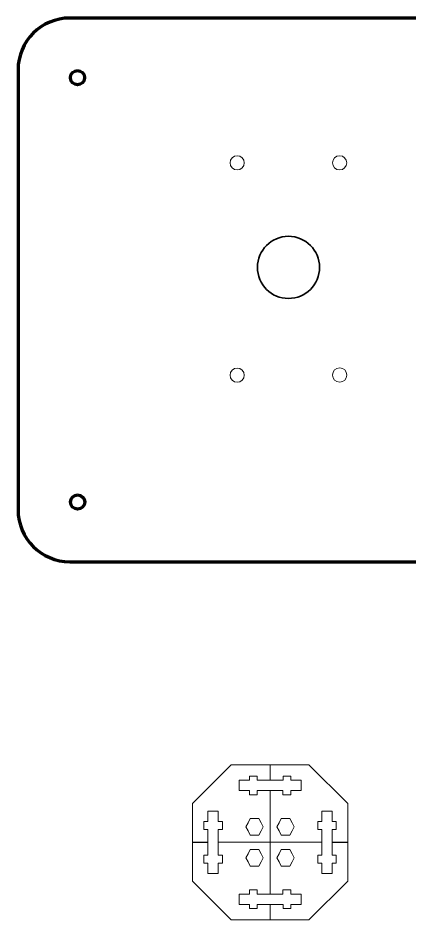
# Model space of a CAD drawing. Header units: millimetres. Extents: x 198 to 2433, y -984 to 145.
# Drawn here: x 1112.6 to 1264, y -928 to -579.6 of the extents above; entities that cross this region are included whole.
import ezdxf

# ---------------------------------------------------------------- set-up
doc = ezdxf.new("R2010")
doc.units = ezdxf.units.MM
doc.header["$MEASUREMENT"] = 0
doc.layers.add('Layer 1', color=7, linetype='Continuous')

msp = doc.modelspace()

# ---------------------------------------------------------------- linework, layer by layer
at = {"layer": 'Layer 1', "color": 250, "lineweight": 70}
for centre in [(1135.5671, -602.6198), (1135.6065, -766.5543)]:
    msp.add_ellipse(centre, major_axis=(0, 2.75), ratio=1, dxfattribs=at)
at = {"layer": 'Layer 1', "color": 250, "lineweight": 18}
for centre in [(1197.2531, -635.5189), (1236.8281, -635.5189), (1197.2531, -717.519), (1236.8656, -717.4814)]:
    msp.add_ellipse(centre, major_axis=(0, 2.75), ratio=1, dxfattribs=at)
at = {"layer": 'Layer 1', "color": 250, "lineweight": 35}
msp.add_ellipse((1217.0751, -675.9058), major_axis=(0, 12), ratio=1, dxfattribs=at)
at = {"layer": 'Layer 1', "color": 250, "lineweight": 70}
msp.add_open_spline([(1132.5995, -579.5953), (1132.5995, -579.5953), (1452.5995, -579.5953), (1452.5995, -579.5953), (1463.5995, -579.5953), (1472.5995, -588.5953), (1472.5995, -599.5952), (1472.5995, -599.5952), (1472.5995, -769.5954), (1472.5995, -769.5954), (1472.5995, -780.5953), (1463.5995, -789.5953), (1452.5995, -789.5953), (1452.5995, -789.5953), (1132.5995, -789.5953), (1132.5995, -789.5953), (1121.5996, -789.5953), (1112.5995, -780.5953), (1112.5995, -769.5954), (1112.5995, -769.5954), (1112.5995, -599.5952), (1112.5995, -599.5952), (1112.5995, -588.5953), (1121.5996, -579.5953), (1132.5995, -579.5953)], degree=3, knots=[0, 0, 0, 0, 0.125, 0.125, 0.125, 0.25, 0.25, 0.25, 0.375, 0.375, 0.375, 0.5, 0.5, 0.5, 0.625, 0.625, 0.625, 0.75, 0.75, 0.75, 0.875, 0.875, 0.875, 1, 1, 1, 1], dxfattribs=at)
at = {"layer": 'Layer 1', "color": 250, "lineweight": 18}
for points, knots in [([(1194.9607, -867.9846), (1194.9607, -867.9846), (1179.9705, -882.9836), (1179.9705, -882.9836), (1179.9705, -882.9836), (1179.9737, -897.9836), (1179.9737, -897.9836), (1179.9737, -897.9836), (1185.9751, -897.9836), (1185.9751, -897.9836), (1185.9751, -897.9836), (1185.9751, -892.9843), (1185.9751, -892.9843), (1185.9751, -892.9843), (1184.3811, -892.9843), (1184.3811, -892.9843), (1184.3811, -892.9843), (1184.3745, -889.9746), (1184.3745, -889.9746), (1184.3745, -889.9746), (1185.972, -889.9746), (1185.972, -889.9746), (1185.972, -889.9746), (1185.972, -885.9758), (1185.972, -885.9758), (1185.972, -885.9758), (1189.9608, -885.9758), (1189.9608, -885.9758), (1189.9608, -885.9758), (1189.9608, -889.9777), (1189.9608, -889.9777), (1189.9608, -889.9777), (1191.5616, -889.9777), (1191.5616, -889.9777), (1191.5616, -889.9777), (1191.5648, -892.9707), (1191.5648, -892.9707), (1191.5648, -892.9707), (1189.9677, -892.9707), (1189.9677, -892.9707), (1189.9677, -892.9707), (1189.9677, -897.9748), (1189.9677, -897.9748), (1189.9677, -897.9748), (1209.9639, -897.9748), (1209.9639, -897.9748), (1209.9639, -897.9748), (1209.9639, -877.9789), (1209.9639, -877.9789), (1209.9639, -877.9789), (1204.964, -877.9789), (1204.964, -877.9789), (1204.964, -877.9789), (1204.964, -879.5765), (1204.964, -879.5765), (1204.964, -879.5765), (1201.9708, -879.5765), (1201.9708, -879.5765), (1201.9708, -879.5765), (1201.9708, -877.9791), (1201.9708, -877.9791), (1201.9708, -877.9791), (1197.9722, -877.9791), (1197.9722, -877.9791), (1197.9722, -877.9791), (1197.9722, -873.9772), (1197.9722, -873.9772), (1197.9722, -873.9772), (1201.9609, -873.9772), (1201.9609, -873.9772), (1201.9609, -873.9772), (1201.9609, -872.3833), (1201.9609, -872.3833), (1201.9609, -872.3833), (1204.9608, -872.3833), (1204.9608, -872.3833), (1204.9608, -872.3833), (1204.9608, -873.984), (1204.9608, -873.984), (1204.9608, -873.984), (1209.9583, -873.984), (1209.9583, -873.984), (1209.9583, -873.984), (1209.9583, -867.9895), (1209.9583, -867.9895), (1209.9583, -867.9895), (1194.9607, -867.9846), (1194.9607, -867.9846)], [0, 0, 0, 0, 0.03448276, 0.03448276, 0.03448276, 0.06896552, 0.06896552, 0.06896552, 0.10344828, 0.10344828, 0.10344828, 0.13793103, 0.13793103, 0.13793103, 0.17241379, 0.17241379, 0.17241379, 0.20689655, 0.20689655, 0.20689655, 0.24137931, 0.24137931, 0.24137931, 0.27586207, 0.27586207, 0.27586207, 0.31034483, 0.31034483, 0.31034483, 0.34482759, 0.34482759, 0.34482759, 0.37931034, 0.37931034, 0.37931034, 0.4137931, 0.4137931, 0.4137931, 0.44827586, 0.44827586, 0.44827586, 0.48275862, 0.48275862, 0.48275862, 0.51724138, 0.51724138, 0.51724138, 0.55172414, 0.55172414, 0.55172414, 0.5862069, 0.5862069, 0.5862069, 0.62068966, 0.62068966, 0.62068966, 0.65517241, 0.65517241, 0.65517241, 0.68965517, 0.68965517, 0.68965517, 0.72413793, 0.72413793, 0.72413793, 0.75862069, 0.75862069, 0.75862069, 0.79310345, 0.79310345, 0.79310345, 0.82758621, 0.82758621, 0.82758621, 0.86206897, 0.86206897, 0.86206897, 0.89655172, 0.89655172, 0.89655172, 0.93103448, 0.93103448, 0.93103448, 0.96551724, 0.96551724, 0.96551724, 1, 1, 1, 1]), ([(1224.9671, -867.9846), (1224.9671, -867.9846), (1239.9573, -882.9836), (1239.9573, -882.9836), (1239.9573, -882.9836), (1239.9541, -897.9836), (1239.9541, -897.9836), (1239.9541, -897.9836), (1233.9527, -897.9836), (1233.9527, -897.9836), (1233.9527, -897.9836), (1233.9527, -892.9843), (1233.9527, -892.9843), (1233.9527, -892.9843), (1235.5467, -892.9843), (1235.5467, -892.9843), (1235.5467, -892.9843), (1235.5533, -889.9746), (1235.5533, -889.9746), (1235.5533, -889.9746), (1233.9558, -889.9746), (1233.9558, -889.9746), (1233.9558, -889.9746), (1233.9558, -885.9758), (1233.9558, -885.9758), (1233.9558, -885.9758), (1229.967, -885.9758), (1229.967, -885.9758), (1229.967, -885.9758), (1229.967, -889.9777), (1229.967, -889.9777), (1229.967, -889.9777), (1228.3662, -889.9777), (1228.3662, -889.9777), (1228.3662, -889.9777), (1228.363, -892.9707), (1228.363, -892.9707), (1228.363, -892.9707), (1229.9601, -892.9707), (1229.9601, -892.9707), (1229.9601, -892.9707), (1229.9601, -897.9748), (1229.9601, -897.9748), (1229.9601, -897.9748), (1209.9639, -897.9748), (1209.9639, -897.9748), (1209.9639, -897.9748), (1209.9639, -877.9789), (1209.9639, -877.9789), (1209.9639, -877.9789), (1214.9638, -877.9789), (1214.9638, -877.9789), (1214.9638, -877.9789), (1214.9638, -879.5765), (1214.9638, -879.5765), (1214.9638, -879.5765), (1217.957, -879.5765), (1217.957, -879.5765), (1217.957, -879.5765), (1217.957, -877.9791), (1217.957, -877.9791), (1217.957, -877.9791), (1221.9556, -877.9791), (1221.9556, -877.9791), (1221.9556, -877.9791), (1221.9556, -873.9772), (1221.9556, -873.9772), (1221.9556, -873.9772), (1217.9669, -873.9772), (1217.9669, -873.9772), (1217.9669, -873.9772), (1217.9669, -872.3833), (1217.9669, -872.3833), (1217.9669, -872.3833), (1214.967, -872.3833), (1214.967, -872.3833), (1214.967, -872.3833), (1214.967, -873.984), (1214.967, -873.984), (1214.967, -873.984), (1209.9695, -873.984), (1209.9695, -873.984), (1209.9695, -873.984), (1209.9695, -867.9895), (1209.9695, -867.9895), (1209.9695, -867.9895), (1224.9671, -867.9846), (1224.9671, -867.9846)], [0, 0, 0, 0, 0.03448276, 0.03448276, 0.03448276, 0.06896552, 0.06896552, 0.06896552, 0.10344828, 0.10344828, 0.10344828, 0.13793103, 0.13793103, 0.13793103, 0.17241379, 0.17241379, 0.17241379, 0.20689655, 0.20689655, 0.20689655, 0.24137931, 0.24137931, 0.24137931, 0.27586207, 0.27586207, 0.27586207, 0.31034483, 0.31034483, 0.31034483, 0.34482759, 0.34482759, 0.34482759, 0.37931034, 0.37931034, 0.37931034, 0.4137931, 0.4137931, 0.4137931, 0.44827586, 0.44827586, 0.44827586, 0.48275862, 0.48275862, 0.48275862, 0.51724138, 0.51724138, 0.51724138, 0.55172414, 0.55172414, 0.55172414, 0.5862069, 0.5862069, 0.5862069, 0.62068966, 0.62068966, 0.62068966, 0.65517241, 0.65517241, 0.65517241, 0.68965517, 0.68965517, 0.68965517, 0.72413793, 0.72413793, 0.72413793, 0.75862069, 0.75862069, 0.75862069, 0.79310345, 0.79310345, 0.79310345, 0.82758621, 0.82758621, 0.82758621, 0.86206897, 0.86206897, 0.86206897, 0.89655172, 0.89655172, 0.89655172, 0.93103448, 0.93103448, 0.93103448, 0.96551724, 0.96551724, 0.96551724, 1, 1, 1, 1]), ([(1202.2919, -895.1548), (1202.2919, -895.1548), (1201.4544, -893.5703), (1201.4544, -893.5703), (1201.4544, -893.5703), (1200.6169, -891.9858), (1200.6169, -891.9858), (1200.6169, -891.9858), (1201.4544, -890.4013), (1201.4544, -890.4013), (1201.4544, -890.4013), (1202.2919, -888.8168), (1202.2919, -888.8168), (1202.2919, -888.8168), (1203.9669, -888.8168), (1203.9669, -888.8168), (1203.9669, -888.8168), (1205.6419, -888.8168), (1205.6419, -888.8168), (1205.6419, -888.8168), (1206.4794, -890.4013), (1206.4794, -890.4013), (1206.4794, -890.4013), (1207.3169, -891.9858), (1207.3169, -891.9858), (1207.3169, -891.9858), (1206.4794, -893.5703), (1206.4794, -893.5703), (1206.4794, -893.5703), (1205.6419, -895.1548), (1205.6419, -895.1548), (1205.6419, -895.1548), (1203.9669, -895.1548), (1203.9669, -895.1548), (1203.9669, -895.1548), (1202.2919, -895.1548), (1202.2919, -895.1548)], [0, 0, 0, 0, 0.08333333, 0.08333333, 0.08333333, 0.16666667, 0.16666667, 0.16666667, 0.25, 0.25, 0.25, 0.33333333, 0.33333333, 0.33333333, 0.41666667, 0.41666667, 0.41666667, 0.5, 0.5, 0.5, 0.58333333, 0.58333333, 0.58333333, 0.66666667, 0.66666667, 0.66666667, 0.75, 0.75, 0.75, 0.83333333, 0.83333333, 0.83333333, 0.91666667, 0.91666667, 0.91666667, 1, 1, 1, 1]), ([(1217.6359, -895.1548), (1217.6359, -895.1548), (1218.4734, -893.5703), (1218.4734, -893.5703), (1218.4734, -893.5703), (1219.3109, -891.9858), (1219.3109, -891.9858), (1219.3109, -891.9858), (1218.4734, -890.4013), (1218.4734, -890.4013), (1218.4734, -890.4013), (1217.6359, -888.8168), (1217.6359, -888.8168), (1217.6359, -888.8168), (1215.9609, -888.8168), (1215.9609, -888.8168), (1215.9609, -888.8168), (1214.2859, -888.8168), (1214.2859, -888.8168), (1214.2859, -888.8168), (1213.4484, -890.4013), (1213.4484, -890.4013), (1213.4484, -890.4013), (1212.6109, -891.9858), (1212.6109, -891.9858), (1212.6109, -891.9858), (1213.4484, -893.5703), (1213.4484, -893.5703), (1213.4484, -893.5703), (1214.2859, -895.1548), (1214.2859, -895.1548), (1214.2859, -895.1548), (1215.9609, -895.1548), (1215.9609, -895.1548), (1215.9609, -895.1548), (1217.6359, -895.1548), (1217.6359, -895.1548)], [0, 0, 0, 0, 0.08333333, 0.08333333, 0.08333333, 0.16666667, 0.16666667, 0.16666667, 0.25, 0.25, 0.25, 0.33333333, 0.33333333, 0.33333333, 0.41666667, 0.41666667, 0.41666667, 0.5, 0.5, 0.5, 0.58333333, 0.58333333, 0.58333333, 0.66666667, 0.66666667, 0.66666667, 0.75, 0.75, 0.75, 0.83333333, 0.83333333, 0.83333333, 0.91666667, 0.91666667, 0.91666667, 1, 1, 1, 1]), ([(1194.9607, -927.965), (1194.9607, -927.965), (1179.9705, -912.966), (1179.9705, -912.966), (1179.9705, -912.966), (1179.9737, -897.966), (1179.9737, -897.966), (1179.9737, -897.966), (1185.9751, -897.966), (1185.9751, -897.966), (1185.9751, -897.966), (1185.9751, -902.9653), (1185.9751, -902.9653), (1185.9751, -902.9653), (1184.3811, -902.9653), (1184.3811, -902.9653), (1184.3811, -902.9653), (1184.3745, -905.975), (1184.3745, -905.975), (1184.3745, -905.975), (1185.972, -905.975), (1185.972, -905.975), (1185.972, -905.975), (1185.972, -909.9738), (1185.972, -909.9738), (1185.972, -909.9738), (1189.9608, -909.9738), (1189.9608, -909.9738), (1189.9608, -909.9738), (1189.9608, -905.9719), (1189.9608, -905.9719), (1189.9608, -905.9719), (1191.5616, -905.9719), (1191.5616, -905.9719), (1191.5616, -905.9719), (1191.5648, -902.9789), (1191.5648, -902.9789), (1191.5648, -902.9789), (1189.9677, -902.9789), (1189.9677, -902.9789), (1189.9677, -902.9789), (1189.9677, -897.9748), (1189.9677, -897.9748), (1189.9677, -897.9748), (1209.9639, -897.9748), (1209.9639, -897.9748), (1209.9639, -897.9748), (1209.9639, -917.9707), (1209.9639, -917.9707), (1209.9639, -917.9707), (1204.964, -917.9707), (1204.964, -917.9707), (1204.964, -917.9707), (1204.964, -916.3731), (1204.964, -916.3731), (1204.964, -916.3731), (1201.9708, -916.3731), (1201.9708, -916.3731), (1201.9708, -916.3731), (1201.9708, -917.9705), (1201.9708, -917.9705), (1201.9708, -917.9705), (1197.9722, -917.9705), (1197.9722, -917.9705), (1197.9722, -917.9705), (1197.9722, -921.9724), (1197.9722, -921.9724), (1197.9722, -921.9724), (1201.9609, -921.9724), (1201.9609, -921.9724), (1201.9609, -921.9724), (1201.9609, -923.5663), (1201.9609, -923.5663), (1201.9609, -923.5663), (1204.9608, -923.5663), (1204.9608, -923.5663), (1204.9608, -923.5663), (1204.9608, -921.9656), (1204.9608, -921.9656), (1204.9608, -921.9656), (1209.9583, -921.9656), (1209.9583, -921.9656), (1209.9583, -921.9656), (1209.9583, -927.9601), (1209.9583, -927.9601), (1209.9583, -927.9601), (1194.9607, -927.965), (1194.9607, -927.965)], [0, 0, 0, 0, 0.03448276, 0.03448276, 0.03448276, 0.06896552, 0.06896552, 0.06896552, 0.10344828, 0.10344828, 0.10344828, 0.13793103, 0.13793103, 0.13793103, 0.17241379, 0.17241379, 0.17241379, 0.20689655, 0.20689655, 0.20689655, 0.24137931, 0.24137931, 0.24137931, 0.27586207, 0.27586207, 0.27586207, 0.31034483, 0.31034483, 0.31034483, 0.34482759, 0.34482759, 0.34482759, 0.37931034, 0.37931034, 0.37931034, 0.4137931, 0.4137931, 0.4137931, 0.44827586, 0.44827586, 0.44827586, 0.48275862, 0.48275862, 0.48275862, 0.51724138, 0.51724138, 0.51724138, 0.55172414, 0.55172414, 0.55172414, 0.5862069, 0.5862069, 0.5862069, 0.62068966, 0.62068966, 0.62068966, 0.65517241, 0.65517241, 0.65517241, 0.68965517, 0.68965517, 0.68965517, 0.72413793, 0.72413793, 0.72413793, 0.75862069, 0.75862069, 0.75862069, 0.79310345, 0.79310345, 0.79310345, 0.82758621, 0.82758621, 0.82758621, 0.86206897, 0.86206897, 0.86206897, 0.89655172, 0.89655172, 0.89655172, 0.93103448, 0.93103448, 0.93103448, 0.96551724, 0.96551724, 0.96551724, 1, 1, 1, 1]), ([(1224.9671, -927.965), (1224.9671, -927.965), (1239.9573, -912.966), (1239.9573, -912.966), (1239.9573, -912.966), (1239.9541, -897.966), (1239.9541, -897.966), (1239.9541, -897.966), (1233.9527, -897.966), (1233.9527, -897.966), (1233.9527, -897.966), (1233.9527, -902.9653), (1233.9527, -902.9653), (1233.9527, -902.9653), (1235.5467, -902.9653), (1235.5467, -902.9653), (1235.5467, -902.9653), (1235.5533, -905.975), (1235.5533, -905.975), (1235.5533, -905.975), (1233.9558, -905.975), (1233.9558, -905.975), (1233.9558, -905.975), (1233.9558, -909.9738), (1233.9558, -909.9738), (1233.9558, -909.9738), (1229.967, -909.9738), (1229.967, -909.9738), (1229.967, -909.9738), (1229.967, -905.9719), (1229.967, -905.9719), (1229.967, -905.9719), (1228.3662, -905.9719), (1228.3662, -905.9719), (1228.3662, -905.9719), (1228.363, -902.9789), (1228.363, -902.9789), (1228.363, -902.9789), (1229.9601, -902.9789), (1229.9601, -902.9789), (1229.9601, -902.9789), (1229.9601, -897.9748), (1229.9601, -897.9748), (1229.9601, -897.9748), (1209.9639, -897.9748), (1209.9639, -897.9748), (1209.9639, -897.9748), (1209.9639, -917.9707), (1209.9639, -917.9707), (1209.9639, -917.9707), (1214.9638, -917.9707), (1214.9638, -917.9707), (1214.9638, -917.9707), (1214.9638, -916.3731), (1214.9638, -916.3731), (1214.9638, -916.3731), (1217.957, -916.3731), (1217.957, -916.3731), (1217.957, -916.3731), (1217.957, -917.9705), (1217.957, -917.9705), (1217.957, -917.9705), (1221.9556, -917.9705), (1221.9556, -917.9705), (1221.9556, -917.9705), (1221.9556, -921.9724), (1221.9556, -921.9724), (1221.9556, -921.9724), (1217.9669, -921.9724), (1217.9669, -921.9724), (1217.9669, -921.9724), (1217.9669, -923.5663), (1217.9669, -923.5663), (1217.9669, -923.5663), (1214.967, -923.5663), (1214.967, -923.5663), (1214.967, -923.5663), (1214.967, -921.9656), (1214.967, -921.9656), (1214.967, -921.9656), (1209.9695, -921.9656), (1209.9695, -921.9656), (1209.9695, -921.9656), (1209.9695, -927.9601), (1209.9695, -927.9601), (1209.9695, -927.9601), (1224.9671, -927.965), (1224.9671, -927.965)], [0, 0, 0, 0, 0.03448276, 0.03448276, 0.03448276, 0.06896552, 0.06896552, 0.06896552, 0.10344828, 0.10344828, 0.10344828, 0.13793103, 0.13793103, 0.13793103, 0.17241379, 0.17241379, 0.17241379, 0.20689655, 0.20689655, 0.20689655, 0.24137931, 0.24137931, 0.24137931, 0.27586207, 0.27586207, 0.27586207, 0.31034483, 0.31034483, 0.31034483, 0.34482759, 0.34482759, 0.34482759, 0.37931034, 0.37931034, 0.37931034, 0.4137931, 0.4137931, 0.4137931, 0.44827586, 0.44827586, 0.44827586, 0.48275862, 0.48275862, 0.48275862, 0.51724138, 0.51724138, 0.51724138, 0.55172414, 0.55172414, 0.55172414, 0.5862069, 0.5862069, 0.5862069, 0.62068966, 0.62068966, 0.62068966, 0.65517241, 0.65517241, 0.65517241, 0.68965517, 0.68965517, 0.68965517, 0.72413793, 0.72413793, 0.72413793, 0.75862069, 0.75862069, 0.75862069, 0.79310345, 0.79310345, 0.79310345, 0.82758621, 0.82758621, 0.82758621, 0.86206897, 0.86206897, 0.86206897, 0.89655172, 0.89655172, 0.89655172, 0.93103448, 0.93103448, 0.93103448, 0.96551724, 0.96551724, 0.96551724, 1, 1, 1, 1]), ([(1202.2919, -900.7948), (1202.2919, -900.7948), (1201.4544, -902.3793), (1201.4544, -902.3793), (1201.4544, -902.3793), (1200.6169, -903.9638), (1200.6169, -903.9638), (1200.6169, -903.9638), (1201.4544, -905.5483), (1201.4544, -905.5483), (1201.4544, -905.5483), (1202.2919, -907.1328), (1202.2919, -907.1328), (1202.2919, -907.1328), (1203.9669, -907.1328), (1203.9669, -907.1328), (1203.9669, -907.1328), (1205.6419, -907.1328), (1205.6419, -907.1328), (1205.6419, -907.1328), (1206.4794, -905.5483), (1206.4794, -905.5483), (1206.4794, -905.5483), (1207.3169, -903.9638), (1207.3169, -903.9638), (1207.3169, -903.9638), (1206.4794, -902.3793), (1206.4794, -902.3793), (1206.4794, -902.3793), (1205.6419, -900.7948), (1205.6419, -900.7948), (1205.6419, -900.7948), (1203.9669, -900.7948), (1203.9669, -900.7948), (1203.9669, -900.7948), (1202.2919, -900.7948), (1202.2919, -900.7948)], [0, 0, 0, 0, 0.08333333, 0.08333333, 0.08333333, 0.16666667, 0.16666667, 0.16666667, 0.25, 0.25, 0.25, 0.33333333, 0.33333333, 0.33333333, 0.41666667, 0.41666667, 0.41666667, 0.5, 0.5, 0.5, 0.58333333, 0.58333333, 0.58333333, 0.66666667, 0.66666667, 0.66666667, 0.75, 0.75, 0.75, 0.83333333, 0.83333333, 0.83333333, 0.91666667, 0.91666667, 0.91666667, 1, 1, 1, 1]), ([(1217.6359, -900.7948), (1217.6359, -900.7948), (1218.4734, -902.3793), (1218.4734, -902.3793), (1218.4734, -902.3793), (1219.3109, -903.9638), (1219.3109, -903.9638), (1219.3109, -903.9638), (1218.4734, -905.5483), (1218.4734, -905.5483), (1218.4734, -905.5483), (1217.6359, -907.1328), (1217.6359, -907.1328), (1217.6359, -907.1328), (1215.9609, -907.1328), (1215.9609, -907.1328), (1215.9609, -907.1328), (1214.2859, -907.1328), (1214.2859, -907.1328), (1214.2859, -907.1328), (1213.4484, -905.5483), (1213.4484, -905.5483), (1213.4484, -905.5483), (1212.6109, -903.9638), (1212.6109, -903.9638), (1212.6109, -903.9638), (1213.4484, -902.3793), (1213.4484, -902.3793), (1213.4484, -902.3793), (1214.2859, -900.7948), (1214.2859, -900.7948), (1214.2859, -900.7948), (1215.9609, -900.7948), (1215.9609, -900.7948), (1215.9609, -900.7948), (1217.6359, -900.7948), (1217.6359, -900.7948)], [0, 0, 0, 0, 0.08333333, 0.08333333, 0.08333333, 0.16666667, 0.16666667, 0.16666667, 0.25, 0.25, 0.25, 0.33333333, 0.33333333, 0.33333333, 0.41666667, 0.41666667, 0.41666667, 0.5, 0.5, 0.5, 0.58333333, 0.58333333, 0.58333333, 0.66666667, 0.66666667, 0.66666667, 0.75, 0.75, 0.75, 0.83333333, 0.83333333, 0.83333333, 0.91666667, 0.91666667, 0.91666667, 1, 1, 1, 1])]:
    msp.add_open_spline(points, degree=3, knots=knots, dxfattribs=at)

doc.saveas('drawing.dxf')
